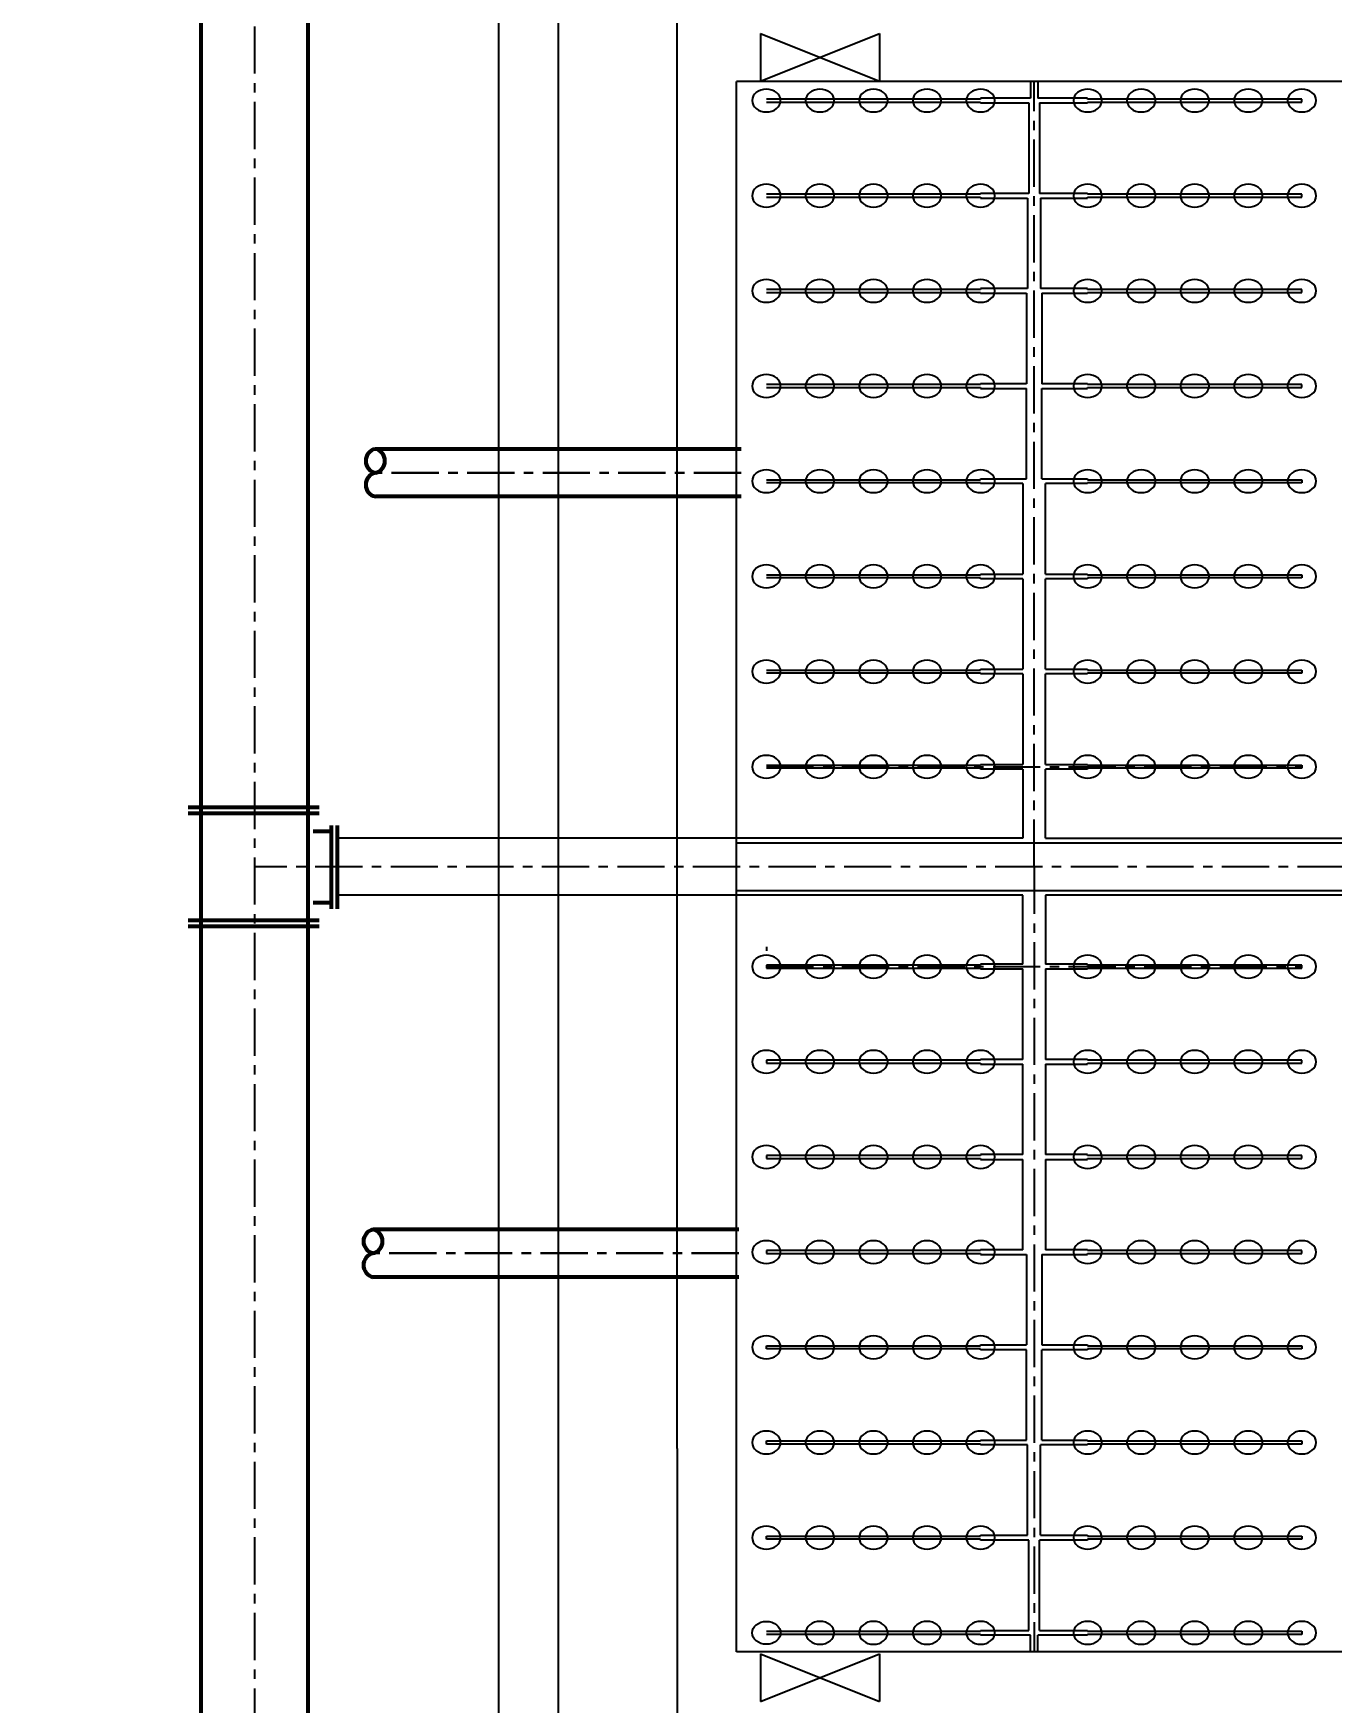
# Model space of a CAD drawing. Header units: millimetres. Extents: x 738100 to 1284508, y 138373 to 260796.
# Drawn here: x 775173 to 783900, y 208649 to 219874 of the extents above; entities that cross this region are included whole.
import ezdxf

# ---------------------------------------------------------------- set-up
doc = ezdxf.new("R2010")
doc.units = ezdxf.units.MM
doc.linetypes.add('CENTER', pattern=[50.8, 31.75, -6.35, 6.35, -6.35])
doc.layers.add('空气管道', color=4, linetype='Continuous', lineweight=53)
doc.layers.add('轴线', color=6, linetype='CENTER')
doc.styles.add('长仿宋', font='simfang.ttf', dxfattribs={"width": 0.7})
doc.dimstyles.new('副本ISO-25', dxfattribs={"dimtxt": 750, "dimasz": 400, "dimexe": 500, "dimexo": 200, "dimgap": 200, "dimtad": 1, "dimdec": 1, "dimdsep": 46, "dimtxsty": '长仿宋', "dimblk": 'ARCHTICK', "dimcen": 200, "dimadec": 0, "dimazin": 0, "dimtfac": 1, "dimtdec": 1, "dimtmove": 0, "dimatfit": 3, "dimldrblk": 'ARCHTICK', "dimfxl": 0.5, "dimfxlon": 1, "dimarcsym": 0})

# ---------------------------------------------------------------- blocks, each defined once
blk = doc.blocks.new('_ArchTick')
at = {"color": 0, "linetype": 'ByBlock', "lineweight": 25, "const_width": 0.15}
blk.add_lwpolyline([(-0.5, -0.5), (0.5, 0.5)], dxfattribs=at)
blk = doc.blocks.new('*D34')
at = {"color": 0, "lineweight": -2, "ltscale": 100, "transparency": 16777216}
for p, q in [((766220, 224963), (765719, 224963)), ((766219, 224963), (766219, 219875)), ((766220, 219875), (765719, 219875))]:
    blk.add_line(p, q, dxfattribs=at)
at = {"layer": 'Defpoints', "color": 0, "ltscale": 100, "transparency": 16777216}
for p in [(779500, 224963), (766219, 219875), (779900, 219875)]:
    blk.add_point(p, dxfattribs=at)
at = {"color": 0, "lineweight": -2, "ltscale": 100, "transparency": 16777216, "xscale": 400, "yscale": 400, "zscale": 400}
for p, rotation in [((766219, 224963), 90), ((766219, 219875), 270)]:
    blk.add_blockref('_ArchTick', p, dxfattribs=dict(at, rotation=rotation))
at = {"color": 0, "lineweight": -3, "ltscale": 100, "transparency": 16777216, "insert": (765640, 222419), "char_height": 750, "attachment_point": 5, "rotation": 90, "style": '长仿宋'}
blk.add_mtext('5088', dxfattribs=at)
blk = doc.blocks.new('*D35')
at = {"color": 0, "lineweight": -2, "ltscale": 100, "transparency": 16777216}
for p, q in [((766219, 219875), (766219, 220275)), ((766220, 219875), (765719, 219875)), ((766219, 219875), (766219, 219550)), ((766220, 219550), (765719, 219550)), ((766219, 219550), (766219, 216520))]:
    blk.add_line(p, q, dxfattribs=at)
at = {"layer": 'Defpoints', "color": 0, "ltscale": 100, "transparency": 16777216}
for p in [(779500, 219875), (766219, 219550), (779500, 219550)]:
    blk.add_point(p, dxfattribs=at)
at = {"color": 0, "lineweight": -2, "ltscale": 100, "transparency": 16777216, "xscale": 400, "yscale": 400, "zscale": 400}
for p, rotation in [((766219, 219875), 270), ((766219, 219550), 90)]:
    blk.add_blockref('_ArchTick', p, dxfattribs=dict(at, rotation=rotation))
at = {"color": 0, "lineweight": -3, "ltscale": 100, "transparency": 16777216, "insert": (765638, 217635), "char_height": 750, "attachment_point": 5, "rotation": 90, "style": '长仿宋'}
blk.add_mtext('324.8', dxfattribs=at)
blk = doc.blocks.new('*D36')
at = {"color": 0, "lineweight": -2, "ltscale": 100, "transparency": 16777216}
for p, q in [((766220, 219550), (765719, 219550)), ((766219, 219550), (766219, 214462)), ((766220, 214462), (765719, 214462))]:
    blk.add_line(p, q, dxfattribs=at)
at = {"layer": 'Defpoints', "color": 0, "ltscale": 100, "transparency": 16777216}
for p in [(779500, 219550), (766219, 214462), (779522, 214462)]:
    blk.add_point(p, dxfattribs=at)
at = {"color": 0, "lineweight": -2, "ltscale": 100, "transparency": 16777216, "xscale": 400, "yscale": 400, "zscale": 400}
for p, rotation in [((766219, 219550), 90), ((766219, 214462), 270)]:
    blk.add_blockref('_ArchTick', p, dxfattribs=dict(at, rotation=rotation))
at = {"color": 0, "lineweight": -3, "ltscale": 100, "transparency": 16777216, "insert": (765640, 217006), "char_height": 750, "attachment_point": 5, "rotation": 90, "style": '长仿宋'}
blk.add_mtext('5088', dxfattribs=at)
blk = doc.blocks.new('*D37')
at = {"color": 0, "lineweight": -2, "ltscale": 100, "transparency": 16777216}
for p, q in [((766220, 214078), (765720, 214078)), ((766220, 208990), (766220, 214078)), ((766220, 208990), (765720, 208990))]:
    blk.add_line(p, q, dxfattribs=at)
at = {"layer": 'Defpoints', "color": 0, "ltscale": 100, "transparency": 16777216}
for p in [(766220, 214078), (779900, 214078), (779900, 208990)]:
    blk.add_point(p, dxfattribs=at)
at = {"color": 0, "lineweight": -2, "ltscale": 100, "transparency": 16777216, "xscale": 400, "yscale": 400, "zscale": 400}
for p, rotation in [((766220, 214078), 90), ((766220, 208990), 270)]:
    blk.add_blockref('_ArchTick', p, dxfattribs=dict(at, rotation=rotation))
at = {"color": 0, "lineweight": -3, "ltscale": 100, "transparency": 16777216, "insert": (765640, 211534), "char_height": 750, "attachment_point": 5, "rotation": 90, "style": '长仿宋'}
blk.add_mtext('5088', dxfattribs=at)
blk = doc.blocks.new('*D38')
at = {"color": 0, "lineweight": -2, "ltscale": 100, "transparency": 16777216}
for p, q in [((766220, 208990), (766220, 209390)), ((766220, 208990), (765720, 208990)), ((766220, 208990), (766220, 208641)), ((766220, 208641), (765720, 208641)), ((766220, 208641), (766220, 206376))]:
    blk.add_line(p, q, dxfattribs=at)
at = {"layer": 'Defpoints', "color": 0, "ltscale": 100, "transparency": 16777216}
for p in [(779900, 208990), (766220, 208641), (779900, 208641)]:
    blk.add_point(p, dxfattribs=at)
at = {"color": 0, "lineweight": -2, "ltscale": 100, "transparency": 16777216, "xscale": 400, "yscale": 400, "zscale": 400}
for p, rotation in [((766220, 208990), 270), ((766220, 208641), 90)]:
    blk.add_blockref('_ArchTick', p, dxfattribs=dict(at, rotation=rotation))
at = {"color": 0, "lineweight": -3, "ltscale": 100, "transparency": 16777216, "insert": (765640, 207109), "char_height": 750, "attachment_point": 5, "rotation": 90, "style": '长仿宋'}
blk.add_mtext('349', dxfattribs=at)
blk = doc.blocks.new('*D39')
at = {"color": 0, "lineweight": -2, "ltscale": 100, "transparency": 16777216}
for p, q in [((766220, 208641), (765720, 208641)), ((766220, 203393), (766220, 208641)), ((766220, 203393), (765720, 203393))]:
    blk.add_line(p, q, dxfattribs=at)
at = {"layer": 'Defpoints', "color": 0, "ltscale": 100, "transparency": 16777216}
for p in [(766220, 208641), (781876, 208641), (781824, 203393)]:
    blk.add_point(p, dxfattribs=at)
at = {"color": 0, "lineweight": -2, "ltscale": 100, "transparency": 16777216, "xscale": 400, "yscale": 400, "zscale": 400}
for p, rotation in [((766220, 208641), 90), ((766220, 203393), 270)]:
    blk.add_blockref('_ArchTick', p, dxfattribs=dict(at, rotation=rotation))
at = {"color": 0, "lineweight": -3, "ltscale": 100, "transparency": 16777216, "insert": (765640, 206017), "char_height": 750, "attachment_point": 5, "rotation": 90, "style": '长仿宋'}
blk.add_mtext('5248', dxfattribs=at)

msp = doc.modelspace()

# ---------------------------------------------------------------- linework, layer by layer
at = {"lineweight": -3, "ltscale": 100}
for p, q in [((778300.494, 237163.753), (778300.494, 203393.464)), ((843900.494, 219550.48), (779900.494, 219550.48)), ((779900.494, 214430.48), (843900.494, 214430.48)), ((781976.494, 214462.48), (785824.494, 214462.48)), ((779900.494, 214110.48), (843900.494, 214110.48)), ((779900.494, 214110.48), (843900.494, 214110.48)), ((779900.494, 214110.48), (843900.494, 214110.48)), ((779900.494, 208992.333), (843900.494, 208992.333)), ((843900.494, 208990.48), (779900.494, 208990.48))]:
    msp.add_line(p, q, dxfattribs=at)
at = {"lineweight": -3}
for p, q in [((778700.494, 237163.753), (778700.494, 205921.464)), ((779500.494, 210357.734), (779500.494, 233999.734)), ((779900.494, 217157.734), (779900.494, 219550.48)), ((779900.494, 216450.744), (779900.494, 219550.48)), ((779900.494, 210357.734), (779900.494, 216757.734)), ((779900.494, 209986.104), (779900.494, 216130.744)), ((779900.494, 208990.48), (779900.494, 214110.48)), ((779500.494, 210357.734), (779500.494, 202881.464)), ((779900.494, 208990.48), (779900.494, 209921.464)), ((779900.494, 208990.48), (779900.494, 209666.104)), ((780060.494, 208976.95), (780060.494, 208656.95))]:
    msp.add_line(p, q, dxfattribs=at)
at = {"ltscale": 10}
for p, q in [((781876.494, 219550.48), (781876.494, 219438.48)), ((781924.494, 219550.48), (781924.494, 219438.48)), ((781540.494, 219432.72), (780100.494, 219432.72)), ((780100.494, 219412.24), (781540.494, 219412.24)), ((781876.494, 219438.48), (781540.494, 219438.48)), ((781540.494, 219438.48), (781540.494, 219432.72)), ((781540.494, 219412.24), (781540.494, 219406.48)), ((781540.494, 219406.48), (781864.494, 219406.48)), ((781864.494, 219406.48), (781864.494, 218798.48)), ((782260.494, 219438.48), (781924.494, 219438.48)), ((781936.494, 219406.48), (782260.494, 219406.48)), ((781936.494, 219406.48), (781936.494, 218798.48)), ((782260.494, 219432.72), (782260.494, 219438.48)), ((783700.494, 219432.72), (782260.494, 219432.72)), ((782260.494, 219406.48), (782260.494, 219412.24)), ((782260.494, 219412.24), (783700.494, 219412.24)), ((783700.494, 219412.24), (783700.494, 219432.72)), ((781540.494, 218792.72), (780100.494, 218792.72)), ((781864.494, 218798.48), (781540.494, 218798.48)), ((781540.494, 218798.48), (781540.494, 218792.72)), ((782260.494, 218798.48), (781936.494, 218798.48)), ((782260.494, 218792.72), (782260.494, 218798.48)), ((783700.494, 218792.72), (782260.494, 218792.72)), ((783700.494, 218772.24), (783700.494, 218792.72)), ((780100.494, 218772.24), (781540.494, 218772.24)), ((781540.494, 218772.24), (781540.494, 218766.48)), ((781540.494, 218766.48), (781856.494, 218766.48)), ((781856.494, 218766.48), (781856.494, 218158.48)), ((781944.494, 218766.48), (782260.494, 218766.48)), ((781944.494, 218766.48), (781944.494, 218158.48)), ((782260.494, 218766.48), (782260.494, 218772.24)), ((782260.494, 218772.24), (783700.494, 218772.24)), ((781540.494, 218152.72), (780100.494, 218152.72)), ((780100.494, 218132.24), (781540.494, 218132.24)), ((781856.494, 218158.48), (781540.494, 218158.48)), ((781540.494, 218158.48), (781540.494, 218152.72)), ((781540.494, 218132.24), (781540.494, 218126.48)), ((781540.494, 218126.48), (781848.494, 218126.48)), ((781848.494, 218126.48), (781848.494, 217518.48)), ((782260.494, 218158.48), (781944.494, 218158.48)), ((781952.494, 218126.48), (782260.494, 218126.48)), ((781952.494, 218126.48), (781952.494, 217518.48)), ((782260.494, 218152.72), (782260.494, 218158.48)), ((783700.494, 218152.72), (782260.494, 218152.72)), ((782260.494, 218126.48), (782260.494, 218132.24)), ((782260.494, 218132.24), (783700.494, 218132.24)), ((783700.494, 218132.24), (783700.494, 218152.72)), ((781540.494, 217512.72), (780100.494, 217512.72)), ((780100.494, 217492.24), (781540.494, 217492.24)), ((781848.494, 217518.48), (781540.494, 217518.48)), ((781540.494, 217518.48), (781540.494, 217512.72)), ((781540.494, 217492.24), (781540.494, 217486.48)), ((781540.494, 217486.48), (781848.494, 217486.48)), ((781848.494, 216878.48), (781848.494, 217486.48)), ((782260.494, 217518.48), (781952.494, 217518.48)), ((781952.494, 217486.48), (782260.494, 217486.48)), ((781952.494, 216878.48), (781952.494, 217486.48)), ((782260.494, 217512.72), (782260.494, 217518.48)), ((783700.494, 217512.72), (782260.494, 217512.72)), ((782260.494, 217486.48), (782260.494, 217492.24)), ((782260.494, 217492.24), (783700.494, 217492.24)), ((783700.494, 217492.24), (783700.494, 217512.72)), ((780100.494, 216872.72), (781540.494, 216872.72)), ((781540.494, 216872.72), (781540.494, 216878.48)), ((781540.494, 216878.48), (781848.494, 216878.48)), ((781952.494, 216878.48), (782260.494, 216878.48)), ((782260.494, 216878.48), (782260.494, 216872.72)), ((782260.494, 216872.72), (783700.494, 216872.72)), ((783700.494, 216872.72), (783700.494, 216852.24)), ((781540.494, 216852.24), (780100.494, 216852.24)), ((781540.494, 216846.48), (781540.494, 216852.24)), ((781824.494, 216846.48), (781540.494, 216846.48)), ((781824.494, 216846.48), (781824.494, 216238.48)), ((782260.494, 216846.48), (781976.494, 216846.48)), ((781976.494, 216238.48), (781976.494, 216846.48)), ((783700.494, 216852.24), (782260.494, 216852.24)), ((782260.494, 216852.24), (782260.494, 216846.48)), ((780100.494, 216232.72), (781540.494, 216232.72)), ((781540.494, 216212.24), (780100.494, 216212.24)), ((781540.494, 216232.72), (781540.494, 216238.48)), ((781540.494, 216238.48), (781824.494, 216238.48)), ((781540.494, 216206.48), (781540.494, 216212.24)), ((781824.494, 216206.48), (781540.494, 216206.48)), ((781824.494, 216206.48), (781824.494, 215598.48)), ((781976.494, 216238.48), (782260.494, 216238.48)), ((782260.494, 216206.48), (781976.494, 216206.48)), ((781976.494, 215598.48), (781976.494, 216206.48)), ((782260.494, 216238.48), (782260.494, 216232.72)), ((782260.494, 216232.72), (783700.494, 216232.72)), ((783700.494, 216212.24), (782260.494, 216212.24)), ((782260.494, 216212.24), (782260.494, 216206.48)), ((783700.494, 216232.72), (783700.494, 216212.24)), ((780100.494, 215592.72), (781540.494, 215592.72)), ((781540.494, 215572.24), (780100.494, 215572.24)), ((781540.494, 215592.72), (781540.494, 215598.48)), ((781540.494, 215598.48), (781824.494, 215598.48)), ((781540.494, 215566.48), (781540.494, 215572.24)), ((781824.494, 215566.48), (781540.494, 215566.48)), ((781824.494, 215566.48), (781824.494, 214958.48)), ((781976.494, 215598.48), (782260.494, 215598.48)), ((782260.494, 215566.48), (781976.494, 215566.48)), ((781976.494, 214958.48), (781976.494, 215566.48)), ((782260.494, 215598.48), (782260.494, 215592.72)), ((782260.494, 215592.72), (783700.494, 215592.72)), ((783700.494, 215572.24), (782260.494, 215572.24)), ((782260.494, 215572.24), (782260.494, 215566.48)), ((783700.494, 215592.72), (783700.494, 215572.24)), ((781540.494, 214952.72), (781540.494, 214958.48)), ((781540.494, 214958.48), (781824.494, 214958.48)), ((781976.494, 214958.48), (782260.494, 214958.48)), ((782260.494, 214958.48), (782260.494, 214952.72)), ((780100.494, 214952.72), (781540.494, 214952.72)), ((781540.494, 214932.24), (780100.494, 214932.24)), ((781540.494, 214926.48), (781540.494, 214932.24)), ((781824.494, 214926.48), (781540.494, 214926.48)), ((781824.494, 214926.48), (781824.494, 214462.48)), ((782260.494, 214926.48), (781976.494, 214926.48)), ((781976.494, 214462.48), (781976.494, 214926.48)), ((782260.494, 214952.72), (783700.494, 214952.72)), ((783700.494, 214932.24), (782260.494, 214932.24)), ((782260.494, 214932.24), (782260.494, 214926.48)), ((783700.494, 214952.72), (783700.494, 214932.24)), ((781824.494, 214462.48), (777220.494, 214462.48)), ((781824.494, 214078.48), (777220.494, 214078.48)), ((781824.494, 213614.48), (781824.494, 214078.48)), ((781976.494, 214078.48), (781976.494, 213614.48)), ((785824.494, 214078.48), (781976.494, 214078.48)), ((780100.494, 213730.534), (780100.494, 213704.934)), ((781824.494, 213614.48), (781540.494, 213614.48)), ((781540.494, 213614.48), (781540.494, 213608.72)), ((782260.494, 213614.48), (781976.494, 213614.48)), ((782260.494, 213608.72), (782260.494, 213614.48)), ((780100.494, 213608.72), (780100.494, 213588.24)), ((781540.494, 213608.72), (780100.494, 213608.72)), ((780100.494, 213588.24), (781540.494, 213588.24)), ((781540.494, 213588.24), (781540.494, 213582.48)), ((781540.494, 213582.48), (781824.494, 213582.48)), ((781824.494, 212974.48), (781824.494, 213582.48)), ((781976.494, 213582.48), (782260.494, 213582.48)), ((781976.494, 213582.48), (781976.494, 212974.48)), ((783700.494, 213608.72), (782260.494, 213608.72)), ((782260.494, 213582.48), (782260.494, 213588.24)), ((782260.494, 213588.24), (783700.494, 213588.24)), ((783700.494, 213588.24), (783700.494, 213608.72)), ((780100.494, 212968.72), (780100.494, 212948.24)), ((781540.494, 212968.72), (780100.494, 212968.72)), ((780100.494, 212948.24), (781540.494, 212948.24)), ((781824.494, 212974.48), (781540.494, 212974.48)), ((781540.494, 212974.48), (781540.494, 212968.72)), ((781540.494, 212948.24), (781540.494, 212942.48)), ((781540.494, 212942.48), (781824.494, 212942.48)), ((781824.494, 212334.48), (781824.494, 212942.48)), ((782260.494, 212974.48), (781976.494, 212974.48)), ((781976.494, 212942.48), (782260.494, 212942.48)), ((781976.494, 212942.48), (781976.494, 212334.48)), ((782260.494, 212968.72), (782260.494, 212974.48)), ((783700.494, 212968.72), (782260.494, 212968.72)), ((782260.494, 212942.48), (782260.494, 212948.24)), ((782260.494, 212948.24), (783700.494, 212948.24)), ((783700.494, 212948.24), (783700.494, 212968.72)), ((780100.494, 212328.72), (780100.494, 212308.24)), ((781540.494, 212328.72), (780100.494, 212328.72)), ((780100.494, 212308.24), (781540.494, 212308.24)), ((781824.494, 212334.48), (781540.494, 212334.48)), ((781540.494, 212334.48), (781540.494, 212328.72)), ((781540.494, 212308.24), (781540.494, 212302.48)), ((781540.494, 212302.48), (781824.494, 212302.48)), ((781824.494, 211694.48), (781824.494, 212302.48)), ((782260.494, 212334.48), (781976.494, 212334.48)), ((781976.494, 212302.48), (782260.494, 212302.48)), ((781976.494, 212302.48), (781976.494, 211694.48)), ((782260.494, 212328.72), (782260.494, 212334.48)), ((783700.494, 212328.72), (782260.494, 212328.72)), ((782260.494, 212302.48), (782260.494, 212308.24)), ((782260.494, 212308.24), (783700.494, 212308.24)), ((783700.494, 212308.24), (783700.494, 212328.72)), ((780100.494, 211688.72), (780100.494, 211668.24)), ((781540.494, 211688.72), (780100.494, 211688.72)), ((780100.494, 211668.24), (781540.494, 211668.24)), ((781824.494, 211694.48), (781540.494, 211694.48)), ((781540.494, 211694.48), (781540.494, 211688.72)), ((781540.494, 211668.24), (781540.494, 211662.48)), ((781540.494, 211662.48), (781848.494, 211662.48)), ((781848.494, 211662.48), (781848.494, 211054.48)), ((781952.494, 211662.48), (782260.494, 211662.48)), ((781952.494, 211662.48), (781952.494, 211054.48)), ((782260.494, 211694.48), (781976.494, 211694.48)), ((782260.494, 211688.72), (782260.494, 211694.48)), ((783700.494, 211688.72), (782260.494, 211688.72)), ((782260.494, 211662.48), (782260.494, 211668.24)), ((782260.494, 211668.24), (783700.494, 211668.24)), ((783700.494, 211668.24), (783700.494, 211688.72)), ((780100.494, 211028.24), (780100.494, 211048.72)), ((780100.494, 211048.72), (781540.494, 211048.72)), ((781540.494, 211028.24), (780100.494, 211028.24)), ((781540.494, 211048.72), (781540.494, 211054.48)), ((781540.494, 211054.48), (781848.494, 211054.48)), ((781540.494, 211022.48), (781540.494, 211028.24)), ((781952.494, 211054.48), (782260.494, 211054.48)), ((782260.494, 211054.48), (782260.494, 211048.72)), ((782260.494, 211048.72), (783700.494, 211048.72)), ((783700.494, 211028.24), (782260.494, 211028.24)), ((782260.494, 211028.24), (782260.494, 211022.48)), ((783700.494, 211048.72), (783700.494, 211028.24)), ((781848.494, 211022.48), (781540.494, 211022.48)), ((781848.494, 210414.48), (781848.494, 211022.48)), ((782260.494, 211022.48), (781952.494, 211022.48)), ((781952.494, 210414.48), (781952.494, 211022.48)), ((780100.494, 210388.24), (780100.494, 210408.72)), ((780100.494, 210408.72), (781540.494, 210408.72)), ((781540.494, 210388.24), (780100.494, 210388.24)), ((781540.494, 210408.72), (781540.494, 210414.48)), ((781540.494, 210414.48), (781848.494, 210414.48)), ((781540.494, 210382.48), (781540.494, 210388.24)), ((781856.494, 210382.48), (781540.494, 210382.48)), ((781856.494, 209774.48), (781856.494, 210382.48)), ((782260.494, 210382.48), (781944.494, 210382.48)), ((781944.494, 209774.48), (781944.494, 210382.48)), ((781952.494, 210414.48), (782260.494, 210414.48)), ((782260.494, 210414.48), (782260.494, 210408.72)), ((782260.494, 210408.72), (783700.494, 210408.72)), ((783700.494, 210388.24), (782260.494, 210388.24)), ((782260.494, 210388.24), (782260.494, 210382.48)), ((783700.494, 210408.72), (783700.494, 210388.24)), ((780100.494, 209748.24), (780100.494, 209768.72)), ((780100.494, 209768.72), (781540.494, 209768.72)), ((781540.494, 209748.24), (780100.494, 209748.24)), ((781540.494, 209768.72), (781540.494, 209774.48)), ((781540.494, 209774.48), (781856.494, 209774.48)), ((781540.494, 209742.48), (781540.494, 209748.24)), ((781864.494, 209742.48), (781540.494, 209742.48)), ((781864.494, 209134.48), (781864.494, 209742.48)), ((782260.494, 209742.48), (781936.494, 209742.48)), ((781936.494, 209134.48), (781936.494, 209742.48)), ((781944.494, 209774.48), (782260.494, 209774.48)), ((782260.494, 209774.48), (782260.494, 209768.72)), ((782260.494, 209768.72), (783700.494, 209768.72)), ((783700.494, 209748.24), (782260.494, 209748.24)), ((782260.494, 209748.24), (782260.494, 209742.48)), ((783700.494, 209768.72), (783700.494, 209748.24)), ((780100.494, 209128.72), (781540.494, 209128.72)), ((781540.494, 209128.72), (781540.494, 209134.48)), ((781540.494, 209134.48), (781864.494, 209134.48)), ((781936.494, 209134.48), (782260.494, 209134.48)), ((782260.494, 209134.48), (782260.494, 209128.72)), ((782260.494, 209128.72), (783700.494, 209128.72)), ((783700.494, 209128.72), (783700.494, 209108.24)), ((781540.494, 209108.24), (780100.494, 209108.24)), ((781540.494, 209102.48), (781540.494, 209108.24)), ((781876.494, 209102.48), (781540.494, 209102.48)), ((781876.494, 208990.48), (781876.494, 209102.48)), ((781924.494, 208990.48), (781924.494, 209102.48)), ((782260.494, 209102.48), (781924.494, 209102.48)), ((783700.494, 209108.24), (782260.494, 209108.24)), ((782260.494, 209108.24), (782260.494, 209102.48))]:
    msp.add_line(p, q, dxfattribs=at)
at = {"ltscale": 10, "extrusion": (0, 0, -1)}
for centre in [(780100.494, 219422.48), (780460.494, 219422.48), (780820.494, 219422.48), (781180.494, 219422.48), (781540.494, 219422.48), (782260.494, 219422.48), (782620.494, 219422.48), (782980.494, 219422.48), (783340.494, 219422.48), (783700.494, 219422.48), (780100.494, 218782.48), (780460.494, 218782.48), (780820.494, 218782.48), (781180.494, 218782.48), (781540.494, 218782.48), (782260.494, 218782.48), (782620.494, 218782.48), (782980.494, 218782.48), (783340.494, 218782.48), (783700.494, 218782.48), (780100.494, 218142.48), (780460.494, 218142.48), (780820.494, 218142.48), (781180.494, 218142.48), (781540.494, 218142.48), (782260.494, 218142.48), (782620.494, 218142.48), (782980.494, 218142.48), (783340.494, 218142.48), (783700.494, 218142.48), (780100.494, 217502.48), (780460.494, 217502.48), (780820.494, 217502.48), (781180.494, 217502.48), (781540.494, 217502.48), (782260.494, 217502.48), (782620.494, 217502.48), (782980.494, 217502.48), (783340.494, 217502.48), (783700.494, 217502.48), (780100.494, 216862.48), (780460.494, 216862.48), (780820.494, 216862.48), (781180.494, 216862.48), (781540.494, 216862.48), (782260.494, 216862.48), (782620.494, 216862.48), (782980.494, 216862.48), (783340.494, 216862.48), (783700.494, 216862.48), (780100.494, 216222.48), (780460.494, 216222.48), (780820.494, 216222.48), (781180.494, 216222.48), (781540.494, 216222.48), (782260.494, 216222.48), (782620.494, 216222.48), (782980.494, 216222.48), (783340.494, 216222.48), (783700.494, 216222.48), (780100.494, 215582.48), (780460.494, 215582.48), (780820.494, 215582.48), (781180.494, 215582.48), (781540.494, 215582.48), (782260.494, 215582.48), (782620.494, 215582.48), (782980.494, 215582.48), (783340.494, 215582.48), (783700.494, 215582.48), (780100.494, 214942.48), (780460.494, 214942.48), (780820.494, 214942.48), (781180.494, 214942.48), (781540.494, 214942.48), (782260.494, 214942.48), (782620.494, 214942.48), (782980.494, 214942.48), (783340.494, 214942.48), (783700.494, 214942.48), (780100.494, 212318.48), (780460.494, 212318.48), (780820.494, 212318.48), (781180.494, 212318.48), (781540.494, 212318.48), (782260.494, 212318.48), (782620.494, 212318.48), (782980.494, 212318.48), (783340.494, 212318.48), (783700.494, 212318.48), (780820.494, 211678.48), (781180.494, 211678.48), (781540.494, 211678.48), (782260.494, 211678.48), (782620.494, 211678.48), (782980.494, 211678.48), (783340.494, 211678.48), (783700.494, 211678.48), (780820.494, 211038.48), (781180.494, 211038.48), (781540.494, 211038.48), (782260.494, 211038.48), (782620.494, 211038.48), (782980.494, 211038.48), (783340.494, 211038.48), (783700.494, 211038.48), (780820.494, 210398.48), (781180.494, 210398.48), (781540.494, 210398.48), (782260.494, 210398.48), (782620.494, 210398.48), (782980.494, 210398.48), (783340.494, 210398.48), (783700.494, 210398.48), (780820.494, 209758.48), (781180.494, 209758.48), (781540.494, 209758.48), (782260.494, 209758.48), (782620.494, 209758.48), (782980.494, 209758.48), (783340.494, 209758.48), (783700.494, 209758.48), (780820.494, 209118.48), (781180.494, 209118.48), (781540.494, 209118.48), (782260.494, 209118.48), (782620.494, 209118.48), (782980.494, 209118.48), (783340.494, 209118.48), (783700.494, 209118.48)]:
    msp.add_ellipse(centre, major_axis=(96, 0), ratio=0.8, dxfattribs=at)
for centre in [(780100.494, 213598.48), (780460.494, 213598.48), (780820.494, 213598.48), (781180.494, 213598.48), (781540.494, 213598.48), (782260.494, 213598.48), (782620.494, 213598.48), (782980.494, 213598.48), (783340.494, 213598.48), (783700.494, 213598.48), (780100.494, 212958.48), (780460.494, 212958.48), (780820.494, 212958.48), (781180.494, 212958.48), (781540.494, 212958.48), (782260.494, 212958.48), (782620.494, 212958.48), (782980.494, 212958.48), (783340.494, 212958.48), (783700.494, 212958.48), (780100.494, 211678.48), (780460.494, 211678.48), (780100.494, 211038.48), (780460.494, 211038.48), (780100.494, 210398.48), (780460.494, 210398.48), (780100.494, 209758.48), (780460.494, 209758.48), (780460.494, 209118.48)]:
    msp.add_ellipse(centre, major_axis=(-96, 0), ratio=0.8, start_param=3.141592654, end_param=9.424777961, dxfattribs=at)
at = {"ltscale": 10}
msp.add_ellipse((780100.494, 209118.48), major_axis=(-96, 0), ratio=0.8, dxfattribs=at)
at = {"layer": 'Defpoints', "ltscale": 10}
for p, q in [((780060.494, 219872.888), (780860.494, 219552.888)), ((780060.494, 219552.888), (780860.494, 219872.888)), ((780060.494, 219872.888), (780060.494, 219550.48)), ((780860.494, 219872.888), (780860.494, 219552.888)), ((780060.494, 208976.95), (780860.494, 208656.95)), ((780060.494, 208656.95), (780860.494, 208976.95)), ((780860.494, 208976.95), (780860.494, 208656.95))]:
    msp.add_line(p, q, dxfattribs=at)
at = {"layer": 'Defpoints', "lineweight": 53}
for p, q in [((779930.637, 217079.084), (777471.672, 217079.084)), ((779930.637, 216759.084), (777471.672, 216759.084)), ((779915.247, 211831.141), (777456.283, 211831.141)), ((779915.247, 211511.141), (777456.283, 211511.141))]:
    msp.add_line(p, q, dxfattribs=at)
at = {"layer": 'Defpoints', "lineweight": 53, "ltscale": 10}
for centre, start, end in [((777489.305, 216999.084), 102.4302141, 257.5697859), ((777454.039, 216999.084), 282.4302141, 77.5697859), ((777489.305, 216839.084), 102.4302141, 257.5697859), ((777473.916, 211751.141), 102.4302141, 257.5697859), ((777438.649, 211751.141), 282.4302141, 77.5697859), ((777473.916, 211591.141), 102.4302141, 257.5697859)]:
    msp.add_arc(centre, 81.92, start, end, dxfattribs=at)
at = {"layer": '空气管道', "ltscale": 10}
for p, q in [((776300.494, 203121.464), (776300.494, 227684.024)), ((777020.494, 203361.464), (777020.494, 227684.024)), ((777094.019, 214667.855), (776214.019, 214667.855)), ((777094.019, 214627.855), (776214.019, 214627.855)), ((777174.019, 214507.855), (777054.019, 214507.855)), ((777174.019, 214547.855), (777174.019, 213987.855)), ((777214.019, 214547.855), (777214.019, 213987.855)), ((777174.019, 214027.855), (777054.019, 214027.855)), ((777094.019, 213907.855), (776214.019, 213907.855)), ((777094.019, 213867.855), (776214.019, 213867.855))]:
    msp.add_line(p, q, dxfattribs=at)
at = {"layer": '轴线', "ltscale": 10}
for p, q in [((776660.494, 181503.355), (776660.494, 228961.872)), ((781900.494, 214270.48), (781900.494, 219550.48)), ((779930.637, 216917.109), (777464.346, 216917.109)), ((779930.637, 216919.084), (777471.672, 216919.084)), ((780100.494, 214942.48), (783700.494, 214942.48)), ((841900.494, 214270.48), (776660.494, 214270.48)), ((781900.494, 214270.48), (781900.494, 208990.48)), ((780100.494, 213598.48), (783700.494, 213598.48)), ((779915.247, 211669.167), (777448.957, 211669.167)), ((779915.247, 211671.141), (777456.283, 211671.141))]:
    msp.add_line(p, q, dxfattribs=at)

# ---------------------------------------------------------------- dimensions: what is measured, and where the dimension line sits
at = {"lineweight": -3, "ltscale": 100}
for base, p1, p2, picture, middle in [((766219.051, 219875.296), (779500.494, 224963.296), (779900.494, 219875.296), '*D34', (765639.766, 222419.296)), ((766219.051, 219550.48), (779500.494, 219875.296), (779500.494, 219550.48), '*D35', (765637.623, 217635.48)), ((766219.051, 214462.48), (779500.494, 219550.48), (779522.494, 214462.48), '*D36', (765639.766, 217006.48)), ((766219.551, 214078.48), (779900.494, 208990.48), (779900.494, 214078.48), '*D37', (765640.266, 211534.48)), ((766219.551, 208641.464), (779900.494, 208990.48), (779900.494, 208641.464), '*D38', (765640.266, 207108.964)), ((766219.551, 208641.464), (781824.494, 203393.464), (781876.494, 208641.464), '*D39', (765640.266, 206017.464))]:
    dim = msp.add_linear_dim(base=base, p1=p1, p2=p2, angle=270, dimstyle='副本ISO-25', dxfattribs=at)
    dim.commit()
    dim.dimension.update_dxf_attribs({"geometry": picture, "text_midpoint": middle})

doc.saveas('drawing.dxf')
